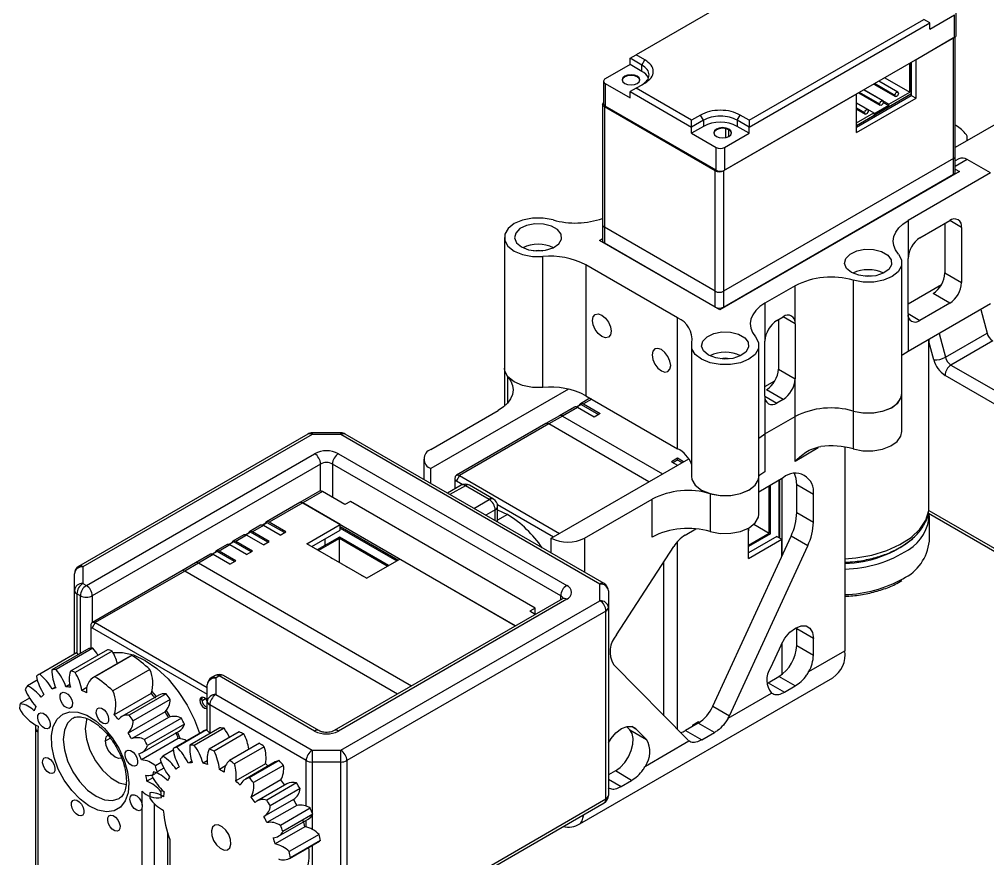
# Model space of a CAD drawing. Header units: millimetres. Extents: x 93 to 933, y 68 to 662.
# Drawn here: x 603.2 to 718.1, y 508.3 to 607.8 of the extents above; entities that cross this region are included whole.
import ezdxf

# ---------------------------------------------------------------- set-up
doc = ezdxf.new("R2010")
doc.units = ezdxf.units.MM

msp = doc.modelspace()

# ---------------------------------------------------------------- linework, layer by layer
at = {"color": 7, "linetype": 'Continuous', "lineweight": 25}
for p, q in [((697.088, 615.591), (676.369, 603.631)), ((689.804, 595.875), (710.523, 607.835)), ((711.23, 607.427), (710.523, 607.835)), ((711.23, 606.692), (714.164, 608.386)), ((714.164, 605.692), (714.164, 608.386)), ((714.369, 605.977), (714.369, 608.672)), ((689.804, 595.058), (711.23, 607.427)), ((711.23, 606.692), (711.23, 607.427)), ((714.164, 605.692), (686.87, 589.935)), ((714.051, 605.626), (709.594, 603.053)), ((714.051, 591.337), (714.051, 605.626)), ((714.256, 591.623), (714.256, 605.757)), ((675.662, 603.223), (676.369, 603.631)), ((677.077, 602.406), (675.662, 603.223)), ((675.662, 602.488), (675.662, 603.223)), ((677.43, 603.018), (676.369, 603.631)), ((675.662, 602.488), (672.728, 600.794)), ((677.077, 601.671), (675.662, 602.488)), ((677.077, 602.406), (677.43, 603.018)), ((677.077, 601.671), (677.077, 602.406)), ((708.844, 599.2), (708.844, 602.62)), ((708.986, 602.702), (708.986, 598.955)), ((709.021, 602.722), (709.021, 598.812)), ((709.594, 598.481), (709.594, 603.053)), ((676.519, 601.095), (676.519, 601.014)), ((705.882, 600.91), (708.844, 599.2)), ((672.523, 600.508), (672.523, 597.813)), ((672.728, 600.222), (672.728, 597.528)), ((672.728, 600.222), (675.662, 598.528)), ((676.369, 599.671), (677.43, 600.284)), ((704.584, 600.161), (707.146, 598.683)), ((707.446, 599.203), (705.184, 600.508)), ((676.369, 599.671), (675.662, 599.263)), ((675.662, 599.263), (682.946, 595.058)), ((675.662, 598.528), (675.662, 599.263)), ((682.946, 595.875), (676.369, 599.671)), ((702.523, 598.971), (686.757, 589.87)), ((702.523, 594.399), (702.523, 598.971)), ((708.986, 598.955), (702.523, 595.224)), ((702.523, 595.061), (709.021, 598.812)), ((702.788, 599.124), (705.351, 597.646)), ((705.651, 598.166), (703.388, 599.471)), ((703.412, 599.485), (706.375, 597.774)), ((706.375, 597.774), (708.844, 599.2)), ((709.021, 598.812), (709.594, 598.481)), ((672.41, 597.748), (672.41, 583.459)), ((685.767, 589.87), (672.615, 597.462)), ((672.615, 597.462), (672.615, 583.173)), ((685.88, 589.935), (672.728, 597.528)), ((702.523, 594.399), (709.594, 598.481)), ((702.523, 597.945), (704.596, 596.748)), ((703.855, 597.128), (702.523, 597.897)), ((706.375, 597.611), (704.596, 596.584)), ((705.711, 597.994), (706.375, 597.611)), ((706.375, 597.611), (706.375, 597.774)), ((684.006, 596.487), (682.946, 595.875)), ((684.36, 595.875), (684.006, 596.487)), ((688.39, 595.875), (688.744, 596.487)), ((689.804, 595.875), (688.744, 596.487)), ((702.523, 597.204), (703.555, 596.609)), ((702.523, 595.551), (704.596, 596.748)), ((704.708, 596.322), (704.567, 596.404)), ((704.596, 596.584), (704.596, 596.748)), ((720.877, 596.441), (714.256, 592.619)), ((682.946, 595.058), (682.946, 595.875)), ((684.36, 595.875), (682.946, 595.058)), ((684.36, 595.14), (682.946, 594.324)), ((684.36, 595.875), (684.36, 595.14)), ((688.39, 595.875), (688.39, 595.14)), ((689.804, 595.058), (688.39, 595.875)), ((689.804, 594.324), (688.39, 595.14)), ((689.804, 595.875), (689.804, 595.058)), ((714.326, 595.242), (714.256, 595.283)), ((682.946, 594.324), (682.946, 595.058)), ((682.946, 594.324), (685.88, 592.63)), ((686.87, 592.63), (689.804, 594.324)), ((686.979, 594.883), (686.979, 593.814)), ((687.392, 594.818), (687.392, 594.736)), ((687.399, 593.964), (687.399, 594.733)), ((689.804, 594.324), (689.804, 595.058)), ((685.88, 589.935), (685.88, 592.63)), ((686.87, 592.63), (686.87, 589.935)), ((714.051, 591.337), (686.757, 575.58)), ((714.051, 589.459), (714.051, 591.337)), ((714.256, 589.745), (714.256, 591.623)), ((714.676, 591.31), (714.256, 591.068)), ((718.432, 589.62), (715.675, 591.211)), ((685.767, 575.58), (685.767, 589.87)), ((714.755, 589.783), (686.329, 573.374)), ((686.757, 589.87), (686.757, 575.58)), ((686.757, 573.702), (714.051, 589.459)), ((718.432, 589.62), (708.641, 583.968)), ((714.256, 590.071), (714.755, 589.783)), ((714.256, 589.496), (714.256, 589.745)), ((708.641, 583.968), (708.641, 579.477)), ((710.056, 581.927), (713.591, 583.968)), ((713.025, 583.641), (713.025, 577.762)), ((672.41, 583.459), (672.41, 581.581)), ((685.767, 575.58), (672.615, 583.173)), ((672.615, 583.173), (672.615, 581.295)), ((715.005, 583.151), (715.005, 576.619)), ((660.748, 581.978), (660.748, 566.464)), ((672.046, 581.619), (672.41, 581.83)), ((686.329, 573.374), (672.046, 581.619)), ((672.41, 581.581), (672.41, 581.409)), ((685.767, 573.702), (672.615, 581.295)), ((665.314, 564.178), (665.314, 579.693)), ((708.641, 572.945), (708.641, 579.477)), ((681.295, 572.427), (670.405, 578.713)), ((670.405, 578.713), (670.405, 563.199)), ((707.922, 563.444), (707.922, 578.958)), ((702.147, 576.888), (702.147, 561.374)), ((713.025, 577.762), (715.005, 576.619)), ((695.243, 576.233), (691.671, 574.171)), ((695.243, 571.742), (695.243, 576.233)), ((708.641, 574.088), (712.621, 576.385)), ((708.641, 574.088), (712.621, 576.385)), ((685.767, 573.702), (685.767, 575.58)), ((686.757, 575.58), (686.757, 573.702)), ((713.591, 574.169), (711.611, 575.312)), ((691.671, 574.171), (691.671, 569.68)), ((718.432, 574.106), (708.641, 568.454)), ((713.591, 574.169), (710.056, 572.128)), ((717.274, 573.438), (718.027, 570.614)), ((681.295, 556.912), (681.295, 572.427)), ((693.085, 572.13), (693.829, 572.559)), ((693.263, 572.232), (693.263, 566.353)), ((708.641, 572.945), (708.641, 568.454)), ((695.243, 571.742), (695.243, 565.21)), ((711.124, 569.634), (711.124, 569.887)), ((713.077, 567.757), (718.027, 570.614)), ((682.951, 569.161), (682.951, 553.647)), ((690.951, 553.647), (690.951, 569.161)), ((691.671, 563.148), (691.671, 569.68)), ((711.124, 549.567), (711.124, 569.634)), ((711.706, 567.453), (711.124, 569.634)), ((718.692, 569.693), (713.742, 566.836)), ((660.748, 566.464), (660.748, 561.973)), ((713.742, 566.836), (726.072, 559.718)), ((693.263, 566.353), (695.243, 565.21)), ((725.365, 558.493), (713.035, 565.611)), ((691.671, 564.291), (692.859, 564.976)), ((691.671, 564.291), (692.859, 564.976)), ((695.243, 560.719), (695.243, 565.21)), ((668.354, 563.974), (652.02, 554.545)), ((670.405, 563.199), (681.295, 556.912)), ((691.671, 563.148), (691.671, 558.657)), ((693.829, 562.761), (691.849, 563.904)), ((707.922, 558.953), (707.922, 563.444)), ((669.065, 561.845), (667.297, 560.824)), ((669.415, 561.81), (667.647, 560.79)), ((669.825, 562.162), (669.302, 561.861)), ((671.395, 560.667), (669.415, 561.81)), ((670.907, 562.909), (669.772, 562.253)), ((669.875, 562.157), (671.925, 560.974)), ((670.122, 562.219), (672.102, 561.076)), ((693.829, 562.761), (693.085, 562.331)), ((652.02, 556.831), (660.029, 561.454)), ((667.297, 560.824), (665.671, 559.886)), ((667.647, 560.79), (666.021, 559.851)), ((667.647, 560.79), (679.526, 553.932)), ((672.102, 561.076), (671.395, 560.667)), ((691.671, 558.657), (695.243, 560.719)), ((695.243, 555.412), (695.243, 560.719)), ((702.147, 561.374), (702.147, 556.883)), ((665.671, 559.886), (655.064, 553.763)), ((666.021, 559.851), (655.414, 553.728)), ((677.9, 552.993), (666.021, 559.851)), ((637.439, 558.65), (610.235, 542.946)), ((637.939, 558.601), (610.735, 542.897)), ((641.353, 558.784), (637.939, 558.784)), ((641.353, 558.601), (637.939, 558.601)), ((672.092, 540.856), (641.353, 558.601)), ((672.592, 540.905), (641.853, 558.65)), ((691.671, 558.657), (691.671, 554.166)), ((611.15, 540.687), (638.232, 556.321)), ((641.06, 556.321), (668.142, 540.687)), ((701.164, 557.104), (701.164, 532.946)), ((638.939, 555.096), (611.857, 539.462)), ((667.435, 539.462), (640.353, 555.096)), ((651.2, 555.688), (651.2, 553.254)), ((666.304, 546.299), (682.637, 555.728)), ((681.295, 555.769), (680.587, 555.361)), ((680.587, 555.361), (681.294, 554.953)), ((681.295, 555.565), (680.764, 555.259)), ((682.001, 555.361), (681.295, 555.769)), ((681.295, 555.565), (681.295, 555.769)), ((681.825, 555.259), (681.295, 555.565)), ((652.02, 552.781), (652.02, 554.545)), ((654.919, 552.169), (654.919, 553.034)), ((655.414, 553.728), (655.061, 553.116)), ((655.061, 553.116), (655.838, 552.667)), ((655.414, 553.728), (667.294, 546.87)), ((690.951, 549.156), (690.951, 553.647)), ((693.817, 553.474), (690.951, 551.76)), ((693.307, 553.169), (693.307, 546.38)), ((693.449, 546.299), (693.449, 553.254)), ((693.669, 553.386), (693.669, 544.173)), ((697.417, 551.47), (695.437, 552.613)), ((695.437, 549.335), (695.437, 552.613)), ((638.801, 551.865), (636.468, 550.518)), ((639.151, 551.83), (636.818, 550.483)), ((641.838, 550.279), (639.151, 551.83)), ((655.622, 552.574), (654, 551.638)), ((658.95, 550.892), (656.122, 552.524)), ((659.45, 550.941), (656.621, 552.574)), ((685.177, 551.577), (685.177, 547.086)), ((692.183, 546.907), (692.183, 552.497)), ((692.324, 546.825), (692.324, 552.582)), ((697.417, 548.192), (697.417, 551.47)), ((636.468, 550.518), (632.508, 548.232)), ((636.818, 550.483), (632.858, 548.197)), ((636.818, 550.483), (662.086, 535.896)), ((641.274, 547.91), (636.818, 550.483)), ((642.474, 550.646), (641.838, 550.279)), ((664.395, 537.992), (642.474, 550.646)), ((670.264, 546.299), (678.272, 550.922)), ((678.272, 546.431), (678.272, 550.922)), ((659.922, 550.309), (666.586, 546.462)), ((659.95, 548.203), (659.95, 550.075)), ((659.95, 549.68), (661.11, 549.113)), ((695.437, 549.335), (697.417, 548.192)), ((711.061, 549.265), (725.572, 540.888)), ((711.124, 549.567), (725.365, 541.346)), ((632.56, 548.141), (632.038, 547.839)), ((634.661, 546.952), (632.61, 548.136)), ((634.838, 547.054), (632.858, 548.197)), ((711.174, 545.927), (711.174, 548.948)), ((630.58, 546.998), (630.058, 546.696)), ((631.801, 547.823), (630.528, 547.089)), ((632.681, 545.809), (630.63, 546.993)), ((632.151, 547.789), (630.878, 547.054)), ((632.858, 545.911), (630.878, 547.054)), ((634.13, 546.646), (632.151, 547.789)), ((634.13, 546.646), (634.838, 547.054)), ((637.315, 545.624), (641.274, 547.91)), ((637.888, 545.293), (641.274, 547.248)), ((641.274, 547.248), (641.274, 547.91)), ((648.125, 543.701), (641.274, 547.656)), ((641.274, 547.493), (647.984, 543.619)), ((682.204, 546.66), (683.486, 547.4)), ((689.709, 543.886), (689.709, 547.483)), ((689.709, 545.479), (692.183, 546.907)), ((690.368, 547.955), (692.183, 546.907)), ((628.6, 545.855), (628.078, 545.553)), ((629.821, 546.68), (628.548, 545.946)), ((630.701, 544.666), (628.65, 545.85)), ((630.171, 546.646), (628.898, 545.911)), ((630.878, 544.768), (628.898, 545.911)), ((632.151, 545.503), (630.171, 546.646)), ((632.151, 545.503), (632.858, 545.911)), ((641.168, 546.419), (638.553, 544.909)), ((641.168, 546.256), (638.694, 544.828)), ((639.434, 546.185), (639.434, 545.418)), ((647.001, 543.052), (641.168, 546.419)), ((646.859, 542.97), (641.168, 546.256)), ((641.168, 543.399), (641.168, 546.256)), ((666.304, 544.535), (666.304, 546.299)), ((681.295, 523.588), (681.295, 545.898)), ((685.465, 526.364), (694.764, 546.551)), ((692.324, 546.825), (689.709, 545.316)), ((693.095, 546.503), (689.709, 544.548)), ((689.709, 543.886), (693.669, 546.172)), ((693.095, 546.503), (693.669, 546.172)), ((693.669, 544.173), (693.669, 546.172)), ((696.744, 545.408), (694.764, 546.551)), ((626.621, 544.712), (626.098, 544.41)), ((627.841, 545.538), (626.568, 544.803)), ((628.721, 543.523), (626.671, 544.707)), ((628.191, 545.503), (626.918, 544.768)), ((628.898, 543.625), (626.918, 544.768)), ((630.171, 544.36), (628.191, 545.503)), ((630.171, 544.36), (630.878, 544.768)), ((644.386, 541.542), (637.315, 545.624)), ((674.049, 534.844), (680.846, 545.308)), ((687.445, 525.221), (696.744, 545.408)), ((625.861, 544.395), (624.093, 543.374)), ((626.211, 544.36), (624.443, 543.339)), ((628.191, 543.217), (626.211, 544.36)), ((628.191, 543.217), (628.898, 543.625)), ((644.386, 541.542), (648.345, 543.828)), ((662.086, 535.896), (648.345, 543.828)), ((679.668, 525.241), (679.668, 543.495)), ((610.735, 542.897), (610.735, 540.926)), ((622.467, 542.435), (611.86, 536.312)), ((622.817, 542.401), (612.21, 536.277)), ((624.093, 543.374), (622.467, 542.435)), ((624.443, 543.339), (622.817, 542.401)), ((648.085, 527.813), (622.817, 542.401)), ((649.712, 528.752), (624.443, 543.339)), ((609.735, 540.109), (609.735, 542.08)), ((609.735, 532.559), (609.735, 540.109)), ((610.735, 540.926), (611.15, 540.687)), ((672.092, 538.885), (672.092, 540.856)), ((673.092, 540.039), (673.092, 538.068)), ((610.442, 539.462), (610.028, 539.701)), ((667.642, 539.103), (640.56, 523.469)), ((668.142, 539.054), (641.06, 523.42)), ((641.353, 521.139), (672.092, 538.885)), ((664.395, 537.992), (663.758, 537.625)), ((664.395, 537.257), (664.395, 537.992)), ((673.092, 538.068), (673.092, 515.777)), ((672.799, 537.66), (642.06, 519.915)), ((664.42, 537.243), (663.758, 537.625)), ((672.799, 515.368), (672.799, 537.66)), ((611.715, 535.583), (611.715, 535.992)), ((611.715, 533.239), (611.715, 535.583)), ((612.21, 536.277), (611.857, 535.665)), ((611.857, 535.665), (625.501, 527.788)), ((612.21, 536.277), (625.501, 528.605)), ((695.437, 535.557), (695.432, 535.713)), ((697.417, 534.414), (695.437, 535.557)), ((695.437, 533.558), (695.437, 535.557)), ((697.417, 532.415), (697.417, 534.414)), ((611.441, 533.205), (607.057, 530.674)), ((611.933, 533.254), (607.549, 530.723)), ((693.577, 533.635), (692.324, 530.912)), ((693.669, 533.823), (693.669, 530.122)), ((695.437, 533.558), (697.417, 532.415)), ((609.995, 532.709), (605.611, 530.178)), ((613.645, 533.072), (609.261, 530.542)), ((614.199, 532.912), (609.815, 530.381)), ((616.335, 532.304), (611.951, 529.773)), ((616.538, 532.398), (612.154, 529.868)), ((616.538, 532.398), (616.335, 532.304)), ((696.876, 530.47), (701.164, 532.946)), ((682.498, 522.365), (673.69, 531.317)), ((618.685, 530.713), (614.301, 528.183)), ((626.416, 530.002), (626.001, 529.763)), ((626.916, 529.952), (626.501, 529.713)), ((626.501, 529.713), (626.501, 527.742)), ((638.232, 523.42), (626.916, 529.952)), ((638.732, 523.469), (627.415, 530.002)), ((669.684, 512.404), (699.714, 529.741)), ((692.061, 529.16), (693.315, 529.884)), ((695.244, 528.77), (693.315, 529.884)), ((605.33, 529.467), (604.157, 528.79)), ((607.483, 528.632), (607.077, 528.398)), ((609.184, 528.933), (608.727, 528.67)), ((611.213, 528.569), (610.61, 528.221)), ((625.501, 526.926), (625.501, 528.897)), ((691.924, 529.086), (692.061, 529.16)), ((692.061, 529.16), (693.99, 528.046)), ((693.99, 528.046), (695.244, 528.77)), ((618.84, 527.894), (614.455, 525.363)), ((619.741, 527.664), (615.357, 525.133)), ((620.615, 527.831), (616.231, 525.3)), ((619.471, 527.508), (618.932, 528.138)), ((626.501, 527.742), (637.939, 521.139)), ((687.309, 524.947), (692.46, 527.921)), ((604.42, 527.315), (603.306, 526.671)), ((621.083, 527.182), (616.699, 524.651)), ((624.832, 527.195), (624.62, 527.072)), ((625.501, 523.465), (625.501, 526.926)), ((637.232, 519.915), (625.794, 526.517)), ((685.465, 526.364), (687.445, 525.221)), ((620.49, 525.716), (616.106, 523.185)), ((605.128, 524.145), (605.111, 523.754)), ((620.902, 525.031), (616.518, 522.5)), ((622.429, 524.942), (618.045, 522.411)), ((622.785, 524.221), (618.401, 521.69)), ((675.248, 523.965), (675.64, 523.567)), ((683.748, 524.361), (682.236, 523.488)), ((683.062, 524.128), (683.769, 524.536)), ((683.062, 524.128), (683.062, 523.965)), ((683.593, 524.434), (683.593, 524.271)), ((685.677, 523.247), (683.748, 524.361)), ((683.769, 524.536), (683.769, 524.373)), ((605.111, 523.754), (605.111, 489.278)), ((605.404, 523.346), (605.404, 488.431)), ((617.762, 520.873), (622.146, 523.404)), ((624.972, 523.379), (621.437, 521.338)), ((625.407, 523.555), (621.871, 521.514)), ((622.268, 522.519), (621.969, 523.301)), ((626.971, 523.789), (623.436, 521.748)), ((627.493, 523.756), (623.957, 521.715)), ((629.271, 523.312), (625.736, 521.271)), ((629.837, 523.073), (626.302, 521.032)), ((675.64, 523.567), (677.619, 522.424)), ((676.365, 523.698), (677.619, 522.424)), ((682.236, 523.488), (684.165, 522.374)), ((684.165, 522.374), (685.677, 523.247)), ((622.061, 522.533), (617.677, 520.002)), ((631.686, 521.986), (628.15, 519.945)), ((677.483, 519.275), (682.634, 522.249)), ((621.459, 521.163), (620.213, 520.444)), ((632.25, 521.561), (628.715, 519.52)), ((637.939, 521.139), (637.939, 519.746)), ((637.939, 521.139), (641.353, 521.139)), ((641.353, 519.746), (641.353, 521.139)), ((620.029, 519.708), (619.336, 519.309)), ((623.658, 519.85), (623.238, 519.608)), ((625.493, 519.886), (624.997, 519.6)), ((627.664, 519.302), (626.929, 518.878)), ((632.415, 519.542), (628.879, 517.501)), ((633.557, 519.759), (630.021, 517.718)), ((634.019, 519.919), (630.484, 517.878)), ((634.536, 519.341), (631.001, 517.3)), ((641.353, 519.746), (637.939, 519.746)), ((641.353, 497.454), (641.353, 519.746)), ((642.06, 519.915), (642.06, 497.623)), ((620.341, 519.03), (619.551, 518.574)), ((673.922, 518.688), (673.092, 518.209)), ((675.851, 517.575), (673.922, 518.688)), ((619.04, 517.889), (618.343, 517.486)), ((634.225, 517.621), (630.689, 515.58)), ((634.928, 517.161), (631.393, 515.12)), ((636.082, 517.278), (632.547, 515.237)), ((674.597, 516.851), (675.851, 517.575)), ((617.779, 514.699), (617.779, 516.286)), ((620.219, 516.371), (619.999, 516.244)), ((636.51, 516.595), (632.974, 514.553)), ((635.748, 515.313), (632.212, 513.272)), ((641.853, 497.165), (672.592, 514.911)), ((642.06, 497.623), (672.799, 515.368)), ((617.779, 460.481), (617.779, 514.318)), ((636.114, 514.605), (632.578, 512.564)), ((637.708, 514.277), (634.172, 512.236)), ((633.948, 510.938), (637.484, 512.979)), ((638.012, 513.543), (634.476, 511.502)), ((620.772, 511.444), (620.772, 459.016)), ((637.091, 512.075), (633.555, 510.034)), ((621.065, 510.557), (621.065, 458.608)), ((638.764, 511.159), (635.229, 509.118)), ((635.272, 508.321), (638.807, 510.362)), ((638.92, 510.435), (635.384, 508.394)), ((638.92, 510.435), (638.807, 510.362))]:
    msp.add_line(p, q, dxfattribs=at)
at = {"color": 8, "linetype": 'Continuous', "lineweight": 25}
for p, q in [((707.084, 598.82), (704.672, 600.212)), ((705.289, 597.783), (702.876, 599.175)), ((703.493, 596.746), (702.523, 597.306)), ((715.675, 591.211), (714.256, 590.392)), ((714.051, 589.377), (714.051, 589.459)), ((715.005, 583.151), (713.591, 583.968)), ((672.615, 581.295), (672.615, 581.291)), ((685.767, 573.698), (685.767, 573.702)), ((686.757, 573.702), (686.757, 573.621)), ((695.243, 571.742), (693.828, 572.559)), ((708.641, 572.945), (710.056, 572.128)), ((712.324, 570.58), (713.077, 567.757)), ((661.163, 562.366), (661.163, 565.44)), ((691.671, 563.148), (693.085, 562.331)), ((669.875, 562.157), (669.338, 561.848)), ((671.112, 562.79), (670.122, 562.219)), ((637.939, 558.784), (637.939, 558.601)), ((641.353, 558.601), (641.353, 558.784)), ((697.997, 557.001), (695.243, 555.412)), ((638.939, 551.897), (638.939, 555.096)), ((640.353, 555.096), (640.353, 551.136)), ((656.122, 552.524), (654.293, 551.469)), ((657.122, 549.836), (658.95, 550.892)), ((659.657, 549.667), (658.536, 549.02)), ((659.657, 548.372), (659.657, 549.667)), ((632.61, 548.136), (632.074, 547.826)), ((661.11, 549.113), (659.95, 548.444)), ((630.63, 546.993), (630.094, 546.683)), ((628.65, 545.85), (628.114, 545.54)), ((670.264, 546.299), (670.264, 542.249)), ((626.671, 544.707), (626.134, 544.397)), ((610.028, 539.701), (610.028, 532.682)), ((610.442, 532.629), (610.442, 539.462)), ((611.857, 539.462), (611.857, 536.308)), ((667.435, 538.984), (667.435, 539.462)), ((624.852, 527.018), (625.294, 527.273)), ((625.794, 526.517), (625.794, 523.156)), ((676.365, 523.698), (675.892, 523.972)), ((613.43, 522.272), (613.982, 522.59)), ((637.232, 514.507), (637.232, 519.915)), ((637.939, 519.746), (637.939, 513.727)), ((673.092, 517.719), (674.597, 516.851)), ((619.193, 514.839), (619.193, 460.481)), ((637.232, 512.047), (637.232, 512.834)), ((637.939, 513.419), (637.939, 511.767)), ((637.939, 509.86), (637.939, 497.454))]:
    msp.add_line(p, q, dxfattribs=at)
at = {"color": 7, "linetype": 'Continuous', "lineweight": 25, "flags": 128}
for points in [[(676.519, 601.095), (676.178, 601.227), (675.776, 601.273), (675.374, 601.227), (675.034, 601.095), (674.806, 600.899), (674.726, 600.667), (674.806, 600.435), (675.034, 600.238)], [(676.519, 601.014), (676.178, 601.145), (675.776, 601.191), (675.374, 601.145), (675.034, 601.014), (674.806, 600.817), (674.729, 600.626)], [(675.034, 600.238), (675.374, 600.107), (675.776, 600.06), (676.178, 600.107), (676.519, 600.238), (676.746, 600.435), (676.826, 600.667), (676.746, 600.899), (676.519, 601.095)], [(676.824, 600.626), (676.746, 600.817), (676.519, 601.014)], [(707.084, 598.82), (707.1, 598.923), (707.146, 599.029), (707.215, 599.122), (707.296, 599.188), (707.377, 599.216), (707.446, 599.203), (707.492, 599.15), (707.508, 599.065)], [(707.508, 599.065), (707.492, 598.962), (707.446, 598.856), (707.377, 598.763), (707.296, 598.698), (707.215, 598.67), (707.146, 598.683), (707.1, 598.736), (707.084, 598.82)], [(672.615, 597.462), (672.528, 597.524), (672.463, 597.593), (672.423, 597.669), (672.41, 597.748), (672.423, 597.827), (672.463, 597.903), (672.523, 597.968)], [(705.289, 597.783), (705.305, 597.886), (705.351, 597.992), (705.419, 598.085), (705.501, 598.151), (705.582, 598.179), (705.651, 598.166), (705.697, 598.113), (705.713, 598.028)], [(705.713, 598.028), (705.697, 597.925), (705.651, 597.819), (705.582, 597.726), (705.501, 597.661), (705.419, 597.633), (705.351, 597.646), (705.305, 597.699), (705.289, 597.783)], [(703.493, 596.746), (703.509, 596.849), (703.555, 596.955), (703.624, 597.048), (703.705, 597.114), (703.786, 597.142), (703.855, 597.128), (703.901, 597.076), (703.917, 596.991)], [(703.917, 596.991), (703.901, 596.888), (703.855, 596.782), (703.786, 596.689), (703.705, 596.624), (703.624, 596.595), (703.555, 596.609), (703.509, 596.662), (703.493, 596.746)], [(687.392, 594.818), (687.052, 594.949), (686.65, 594.995), (686.248, 594.949), (685.908, 594.818), (685.68, 594.621), (685.6, 594.389), (685.68, 594.157), (685.908, 593.961)], [(687.392, 594.736), (687.052, 594.868), (686.65, 594.914), (686.248, 594.868), (685.908, 594.736), (685.68, 594.54), (685.602, 594.349)], [(685.908, 593.961), (686.248, 593.829), (686.65, 593.783), (687.052, 593.829), (687.392, 593.961), (687.62, 594.157), (687.7, 594.389), (687.62, 594.621), (687.392, 594.818)], [(687.698, 594.349), (687.62, 594.54), (687.392, 594.736)], [(666.523, 584.048), (665.337, 584.262), (664.094, 584.257), (662.915, 584.031), (661.912, 583.607), (661.183, 583.026), (660.799, 582.344), (660.795, 581.626), (661.173, 580.943), (661.896, 580.36), (662.894, 579.932), (664.071, 579.703), (665.314, 579.693)], [(707.507, 579.982), (707.159, 580.482), (706.95, 581.007), (706.884, 581.544), (706.963, 582.081), (707.186, 582.604), (707.546, 583.1), (708.035, 583.559), (708.641, 583.968)], [(662.768, 580.836), (663.617, 580.5), (664.619, 580.364), (665.638, 580.446), (666.537, 580.735), (667.194, 581.192), (667.521, 581.755), (667.474, 582.349), (667.058, 582.892), (666.331, 583.312), (665.389, 583.552), (664.361, 583.579), (663.386, 583.391), (662.594, 583.011), (662.093, 582.492), (661.951, 581.904), (662.187, 581.326), (662.768, 580.836)], [(664.19, 580.395), (664.748, 580.453), (665.306, 580.395)], [(701.942, 577.815), (701.361, 578.305), (701.125, 578.883), (701.267, 579.471), (701.768, 579.99), (702.559, 580.37), (703.535, 580.559), (704.563, 580.531), (705.504, 580.291), (706.232, 579.871), (706.648, 579.328), (706.695, 578.734), (706.368, 578.171), (705.711, 577.714), (704.812, 577.425), (703.793, 577.343), (702.791, 577.479), (701.942, 577.815)], [(707.507, 579.982), (707.878, 579.299), (707.869, 578.583), (707.481, 577.904), (706.75, 577.325), (705.748, 576.903), (704.571, 576.679), (703.331, 576.674), (702.147, 576.888)], [(704.48, 577.374), (703.922, 577.432), (703.364, 577.374)], [(691.671, 574.171), (691.064, 573.762), (690.575, 573.303), (690.215, 572.807), (689.993, 572.284), (689.914, 571.747), (689.979, 571.21), (690.189, 570.685), (690.536, 570.185)], [(672.314, 572.752), (672.734, 572.414), (673.089, 571.934), (673.327, 571.386), (673.41, 570.854), (673.327, 570.418), (673.089, 570.144), (672.734, 570.075), (672.314, 570.221), (671.895, 570.559), (671.539, 571.039), (671.302, 571.587), (671.218, 572.119), (671.302, 572.556), (671.539, 572.829), (671.895, 572.898), (672.314, 572.752)], [(690.536, 570.185), (690.908, 569.501), (690.898, 568.783), (690.506, 568.103), (689.772, 567.524), (688.766, 567.103), (687.584, 566.881), (686.342, 566.879), (685.158, 567.097), (684.147, 567.514), (683.407, 568.091), (683.009, 568.77), (682.992, 569.487)], [(684.971, 568.018), (684.39, 568.508), (684.154, 569.086), (684.297, 569.675), (684.797, 570.194), (685.589, 570.573), (686.565, 570.762), (687.592, 570.734), (688.534, 570.494), (689.261, 570.074), (689.677, 569.531), (689.725, 568.938), (689.398, 568.374), (688.74, 567.917), (687.841, 567.628), (686.822, 567.546), (685.82, 567.682), (684.971, 568.018)], [(679.385, 568.67), (678.966, 568.816), (678.61, 568.747), (678.373, 568.474), (678.289, 568.037), (678.373, 567.505), (678.61, 566.957), (678.966, 566.477), (679.385, 566.139), (679.805, 565.993), (680.16, 566.062), (680.398, 566.336), (680.481, 566.772), (680.398, 567.304), (680.16, 567.852), (679.805, 568.332), (679.385, 568.67)], [(687.509, 567.577), (686.951, 567.635), (686.393, 567.577)], [(708.641, 568.454), (708.035, 568.045), (707.922, 567.952)], [(661.163, 565.44), (660.792, 566.123), (660.748, 566.464)], [(665.314, 564.178), (664.071, 564.188), (662.894, 564.418), (661.896, 564.845), (661.173, 565.429), (660.795, 566.112), (660.748, 566.464)], [(661.163, 565.44), (661.511, 564.94), (661.72, 564.415), (661.786, 563.878), (661.707, 563.341), (661.484, 562.818), (661.124, 562.322), (660.635, 561.863), (660.029, 561.454)], [(702.147, 561.374), (703.278, 561.164), (704.466, 561.156), (705.606, 561.349), (706.597, 561.727), (707.352, 562.256), (707.805, 562.89), (707.922, 563.444)], [(702.147, 561.374), (703.331, 561.16), (704.571, 561.165), (705.748, 561.389), (706.75, 561.811), (707.481, 562.389), (707.869, 563.069), (707.922, 563.444)], [(669.64, 562.056), (669.665, 562.13), (669.711, 562.202), (669.772, 562.253), (669.847, 562.281), (669.933, 562.284), (670.026, 562.263), (670.122, 562.219)], [(690.951, 558.155), (691.064, 558.248), (691.671, 558.657)], [(690.951, 558.155), (691.064, 558.248), (691.671, 558.657)], [(702.147, 556.883), (703.278, 556.673), (704.466, 556.665), (705.606, 556.858), (706.597, 557.236), (707.352, 557.765), (707.805, 558.399), (707.922, 558.953)], [(691.671, 554.166), (691.064, 553.757), (690.951, 553.664)], [(695.437, 552.613), (695.367, 553.379), (695.187, 553.977)], [(654.919, 553.034), (654.919, 553.262), (654.919, 553.442)], [(682.951, 553.647), (683.009, 553.256), (683.407, 552.576), (684.147, 552), (685.158, 551.583), (686.342, 551.364), (687.584, 551.367), (688.766, 551.589), (689.772, 552.009), (690.506, 552.588), (690.898, 553.269), (690.951, 553.647)], [(685.177, 551.577), (686.36, 551.363), (687.6, 551.368), (688.778, 551.592), (689.78, 552.014), (690.51, 552.592), (690.898, 553.272), (690.951, 553.647)], [(632.858, 548.197), (632.761, 548.242), (632.668, 548.263), (632.583, 548.259), (632.508, 548.232), (632.446, 548.181), (632.4, 548.108), (632.376, 548.034)], [(685.177, 547.086), (686.36, 546.872), (687.6, 546.877), (688.778, 547.101), (689.78, 547.523), (690.51, 548.101), (690.898, 548.781), (690.951, 549.156)], [(630.878, 547.054), (630.781, 547.099), (630.688, 547.12), (630.603, 547.116), (630.528, 547.089), (630.466, 547.038), (630.421, 546.965), (630.396, 546.891)], [(689.709, 547.352), (689.722, 547.274), (689.709, 547.181)], [(628.898, 545.911), (628.801, 545.956), (628.708, 545.977), (628.623, 545.973), (628.548, 545.946), (628.486, 545.895), (628.441, 545.822), (628.416, 545.748)], [(626.918, 544.768), (626.821, 544.813), (626.729, 544.834), (626.643, 544.831), (626.568, 544.803), (626.506, 544.752), (626.461, 544.679), (626.436, 544.605)], [(640.165, 543.978), (640.256, 543.942), (640.318, 543.89)], [(641.964, 542.94), (642.052, 542.905), (642.114, 542.854)], [(643.762, 541.902), (643.848, 541.867), (643.909, 541.817)], [(693.577, 533.635), (694.046, 534.448), (694.638, 535.138), (695.294, 535.638), (695.949, 535.897), (696.541, 535.891), (697.011, 535.62), (697.313, 535.111), (697.417, 534.414)], [(609.995, 532.709), (610.203, 532.534), (610.232, 532.508)], [(614.303, 532.733), (615.426, 532.755), (616.755, 532.444), (618.135, 531.796), (619.514, 530.834), (620.838, 529.597), (622.057, 528.131), (623.124, 526.493), (623.997, 524.746), (624.585, 523.155)], [(608.573, 526.348), (608.313, 526.646), (608.123, 527.008), (608.03, 527.378), (608.049, 527.701), (608.177, 527.927), (608.395, 528.022), (608.669, 527.971), (608.958, 527.782), (609.218, 527.483), (609.409, 527.122), (609.502, 526.751), (609.483, 526.428), (609.354, 526.202), (609.137, 526.108), (608.862, 526.159), (608.573, 526.348)], [(625.501, 527.022), (625.353, 527.215), (625.15, 527.378), (624.947, 527.449), (624.775, 527.416), (624.66, 527.283), (624.62, 527.072)], [(612.866, 524.52), (612.606, 524.818), (612.415, 525.179), (612.322, 525.55), (612.341, 525.873), (612.47, 526.099), (612.688, 526.193), (612.962, 526.142), (613.251, 525.953), (613.511, 525.655), (613.702, 525.293), (613.795, 524.923), (613.776, 524.6), (613.647, 524.374), (613.429, 524.28), (613.155, 524.331), (612.866, 524.52)], [(624.62, 527.072), (624.66, 526.815), (624.775, 526.549), (624.947, 526.317), (625.15, 526.154), (625.353, 526.083), (625.501, 526.104)], [(605.936, 523.906), (605.676, 524.204), (605.485, 524.566), (605.392, 524.936), (605.411, 525.259), (605.539, 525.485), (605.757, 525.579), (606.032, 525.528), (606.321, 525.339), (606.58, 525.041), (606.771, 524.679), (606.864, 524.309), (606.845, 523.986), (606.717, 523.76), (606.499, 523.666), (606.225, 523.717), (605.936, 523.906)], [(610.399, 515.337), (609.408, 516.365), (608.534, 517.577), (607.825, 518.907), (607.319, 520.284), (607.043, 521.634), (607.013, 522.883), (607.229, 523.965), (607.681, 524.821), (608.343, 525.405), (609.181, 525.685), (610.148, 525.647), (611.193, 525.292), (612.26, 524.64), (613.291, 523.725), (614.23, 522.597), (615.027, 521.318), (615.638, 519.955), (616.032, 518.582), (616.186, 517.274), (616.092, 516.1), (615.756, 515.125), (615.195, 514.4), (614.44, 513.965), (613.532, 513.843), (612.518, 514.041), (611.455, 514.548), (610.399, 515.337)], [(621.095, 525.105), (621.003, 525.268), (620.643, 525.868)], [(611.222, 524.88), (611.174, 524.738), (611.026, 523.675)], [(673.092, 522.037), (673.402, 522.532), (673.993, 523.222), (674.649, 523.72), (675.305, 523.978), (675.896, 523.97), (676.365, 523.698)], [(611.026, 523.675), (611.164, 522.444), (611.577, 521.146), (612.232, 519.885), (613.075, 518.765), (614.039, 517.875), (615.045, 517.288), (615.864, 517.064)], [(613.43, 522.272), (613.518, 522.72), (613.761, 522.997)], [(625.407, 523.555), (625.608, 523.358), (625.794, 523.156)], [(673.922, 518.688), (674.497, 519.112), (675.03, 519.688), (675.479, 520.373), (675.811, 521.115), (676.002, 521.859), (676.037, 522.549), (675.913, 523.133), (675.64, 523.567)], [(615.361, 520.226), (615.357, 520.223), (614.989, 520.155), (614.555, 520.308), (614.123, 520.66), (613.757, 521.157), (613.514, 521.723), (613.43, 522.272)], [(616.299, 519.492), (616.04, 519.79), (615.849, 520.152), (615.756, 520.522), (615.775, 520.845), (615.903, 521.071), (616.121, 521.165), (616.395, 521.114), (616.685, 520.925), (616.944, 520.627), (617.135, 520.266), (617.228, 519.895), (617.209, 519.572), (617.081, 519.346), (616.863, 519.252), (616.588, 519.303), (616.299, 519.492)], [(606.498, 518.624), (606.239, 518.922), (606.048, 519.283), (605.955, 519.654), (605.974, 519.977), (606.102, 520.203), (606.32, 520.297), (606.594, 520.246), (606.884, 520.057), (607.143, 519.759), (607.334, 519.397), (607.427, 519.027), (607.408, 518.704), (607.28, 518.478), (607.062, 518.384), (606.787, 518.435), (606.498, 518.624)], [(617.779, 514.318), (617.65, 514.07), (617.419, 513.969), (617.126, 514.032), (616.821, 514.248), (616.556, 514.58), (616.376, 514.971), (616.312, 515.355), (616.376, 515.665), (616.556, 515.849), (616.821, 515.875), (617.126, 515.739), (617.419, 515.463), (617.65, 515.096), (617.779, 514.699)], [(609.932, 513.596), (609.672, 513.894), (609.481, 514.256), (609.388, 514.626), (609.407, 514.949), (609.536, 515.175), (609.754, 515.269), (610.028, 515.218), (610.317, 515.029), (610.577, 514.731), (610.768, 514.37), (610.861, 513.999), (610.841, 513.676), (610.713, 513.45), (610.495, 513.356), (610.221, 513.407), (609.932, 513.596)], [(614.225, 511.767), (613.965, 512.065), (613.774, 512.427), (613.681, 512.798), (613.7, 513.121), (613.828, 513.346), (614.046, 513.441), (614.321, 513.39), (614.61, 513.201), (614.87, 512.903), (615.06, 512.541), (615.153, 512.171), (615.134, 511.848), (615.006, 511.622), (614.788, 511.527), (614.514, 511.578), (614.225, 511.767)], [(627.25, 512.077), (626.798, 512.281), (626.398, 512.259), (626.113, 512.014), (625.986, 511.583), (626.035, 511.032), (626.254, 510.445), (626.609, 509.911), (627.046, 509.511), (627.498, 509.307), (627.897, 509.329), (628.182, 509.574), (628.31, 510.005), (628.261, 510.556), (628.042, 511.143), (627.687, 511.677), (627.25, 512.077)]]:
    msp.add_lwpolyline(points, dxfattribs=at)
at = {"color": 8, "linetype": 'Continuous', "lineweight": 25, "flags": 128}
for points in [[(701.164, 543.849), (702.459, 543.961), (704.357, 544.3), (706.119, 544.83), (707.687, 545.534), (709.009, 546.39), (710.044, 547.369), (710.757, 548.44), (711.124, 549.567)], [(609.523, 524.931), (608.932, 524.374), (608.543, 523.516), (608.409, 522.43), (608.541, 521.192), (608.929, 519.884), (609.547, 518.597), (610.352, 517.418), (611.29, 516.428)], [(611.29, 516.428), (612.296, 515.693), (613.303, 515.264), (614.241, 515.171), (615.047, 515.419), (615.097, 515.449)]]:
    msp.add_lwpolyline(points, dxfattribs=at)
at = {"color": 7, "linetype": 'Continuous', "lineweight": 25}
for centre, radius, start, end in [((714.019, 606.012), 0.352, 294.37466, 354.3052), ((676.309, 600.172), 1.684, 24.76017, 62.89219), ((672.836, 600.508), 0.306, 110.78342, 249.21658), ((672.873, 597.848), 0.352, 185.6948, 245.62534), ((686.375, 591.251), 4.381, 62.60967, 117.39033), ((712.151, 591.497), 4.331, 37.87797, 59.85268), ((714.827, 593.737), 0.853, 336.73488, 29.454), ((686.375, 593.585), 1.076, 242.60967, 297.39033), ((713.906, 591.658), 0.352, 294.37466, 354.3052), ((715.088, 590.38), 1.017, 54.75235, 113.93719), ((686.262, 590.825), 1.076, 242.60967, 297.39033), ((686.375, 590.89), 1.076, 242.60967, 297.39033), ((713.906, 589.78), 0.352, 294.37466, 354.3052), ((669.177, 593.436), 9.756, 254.21536, 289.35275), ((714.143, 583.291), 0.873, 350.78596, 129.20329), ((672.76, 583.493), 0.352, 185.6948, 245.62534), ((672.76, 581.615), 0.352, 185.6948, 245.62534), ((711.712, 579.337), 3.074, 122.60548, 177.39452), ((664.748, 576.854), 4.306, 64.89302, 115.10698), ((666.231, 570.741), 8.999, 62.36483, 95.85069), ((703.922, 573.843), 4.298, 64.84128, 115.15872), ((699.519, 567.871), 9.392, 73.75191, 117.08582), ((709.955, 577.901), 3.074, 302.60548, 357.39452), ((711.935, 576.758), 3.074, 302.60548, 357.39452), ((686.262, 576.536), 1.076, 242.60967, 297.39033), ((686.262, 574.657), 1.076, 242.60967, 297.39033), ((680.24, 569.858), 2.776, 352.32584, 67.67954), ((694.381, 571.882), 0.873, 350.78596, 129.20329), ((709.503, 572.805), 0.873, 170.78596, 309.20329), ((694.741, 569.541), 3.074, 122.60548, 177.39452), ((719.541, 571.006), 1.563, 194.51854, 237.10784), ((686.951, 564.046), 4.298, 64.84128, 115.15872), ((711.892, 569.857), 2.412, 265.55877, 299.42701), ((714.591, 568.149), 1.563, 194.51854, 237.10784), ((714.733, 568.237), 3.127, 194.51854, 237.10784), ((714.57, 565.541), 1.537, 122.60548, 177.39452), ((690.192, 566.493), 3.074, 302.60548, 357.39452), ((666.231, 555.227), 8.999, 62.36483, 95.85069), ((692.172, 565.35), 3.074, 302.60548, 357.39452), ((692.533, 563.008), 0.873, 170.78596, 309.20329), ((669.21, 561.524), 0.352, 54.38242, 114.30712), ((669.845, 562.116), 0.0503, 54.38183, 114.31395), ((667.442, 560.504), 0.352, 54.38242, 114.30712), ((699.519, 552.357), 9.392, 73.75191, 117.08582), ((665.816, 559.565), 0.352, 54.38242, 114.30712), ((637.939, 557.784), 1, 90, 119.99731), ((641.353, 557.784), 1, 60.00269, 90), ((699.482, 547.238), 10.006, 74.55458, 96.81468), ((639.646, 553.591), 3.074, 62.60967, 117.39033), ((637.404, 555.026), 1.537, 2.60548, 57.39452), ((641.888, 555.026), 1.537, 122.60548, 177.39452), ((652.454, 555.688), 1.223, 110.78342, 249.21658), ((679.793, 553.88), 3.384, 21.03551, 63.65718), ((639.646, 553.731), 1.537, 62.60967, 117.39033), ((695.249, 551.812), 2.194, 351.04276, 130.73555), ((655.006, 553.048), 0.0873, 50.79482, 189.21389), ((656.122, 551.708), 1, 60.00269, 119.99731), ((638.946, 551.544), 0.352, 54.38242, 114.30712), ((682.549, 542.56), 9.392, 73.75191, 117.08582), ((636.612, 550.197), 0.352, 54.38242, 114.30712), ((658.122, 549.597), 1.537, 2.60548, 57.39452), ((658.95, 550.075), 1, 0, 60.00269), ((688.627, 549.507), 6.812, 334.28214, 358.55164), ((706.121, 549.271), 5.045, 300.69648, 359.24455), ((632.581, 548.096), 0.0493, 53.72401, 114.96553), ((653.7, 537.239), 13.996, 34.38276, 58.03727), ((690.606, 548.364), 6.812, 334.28214, 358.55164), ((630.601, 546.953), 0.0493, 53.72401, 114.96553), ((631.946, 547.503), 0.352, 54.38242, 114.30712), ((682.549, 538.069), 9.392, 73.75191, 117.08582), ((628.621, 545.81), 0.0493, 53.72401, 114.96553), ((629.966, 546.36), 0.352, 54.38242, 114.30712), ((668.284, 550.12), 4.304, 242.60967, 297.39033), ((684.407, 543.089), 4.196, 121.66778, 148.0663), ((705.637, 546.511), 5.568, 295.60494, 353.97753), ((626.641, 544.667), 0.0493, 53.72401, 114.96553), ((627.986, 545.217), 0.352, 54.38242, 114.30712), ((626.006, 544.074), 0.352, 54.38242, 114.30712), ((610.735, 542.08), 1, 119.99731, 180), ((610.652, 541.978), 0.922, 84.81742, 173.64866), ((622.612, 542.114), 0.352, 54.38242, 114.30712), ((624.238, 543.053), 0.352, 54.38242, 114.30712), ((610.652, 540.007), 0.922, 84.81742, 173.64866), ((610.236, 540.159), 0.503, 185.6948, 245.62534), ((611.563, 539.631), 1.537, 122.60548, 177.39452), ((611.978, 539.392), 1.537, 122.60548, 177.39452), ((610.321, 539.392), 1.537, 2.60548, 57.39452), ((668.97, 539.392), 1.537, 122.60548, 177.39452), ((667.832, 539.87), 0.873, 290.78342, 69.21658), ((672.175, 539.937), 0.922, 6.35134, 95.18258), ((672.092, 540.039), 1, 0, 60.00269), ((611.15, 540.827), 1.537, 242.60967, 297.39033), ((672.175, 537.966), 0.922, 6.35134, 95.18258), ((671.264, 537.59), 1.537, 2.60548, 57.39452), ((672.592, 538.118), 0.503, 294.37466, 354.3052), ((611.801, 535.597), 0.0873, 50.7949, 189.21437), ((676.399, 532.822), 3.099, 139.29325, 209.05996), ((612.161, 528.469), 4.79, 92.72796, 98.64914), ((607.144, 529.154), 6.304, 31.30567, 40.57351), ((690.831, 533.768), 4.61, 302.60548, 357.39452), ((611.821, 525.725), 7.57, 71.69516, 76.05929), ((608.888, 529.699), 6.207, 16.32486, 31.17375), ((608.79, 520.317), 14.353, 46.41655, 57.32814), ((693.169, 532.547), 4.249, 330.73807, 358.21779), ((697.834, 532.522), 3.357, 304.05635, 7.25583), ((694.399, 529.508), 2.506, 145.92283, 219.30592), ((607.599, 526.691), 4.014, 119.68891, 126.35092), ((611.182, 531.148), 6.087, 191.60188, 213.66842), ((601.873, 525.607), 5.905, 28.20138, 50.72401), ((607.777, 525.938), 4.79, 92.72796, 98.64914), ((612.014, 530.639), 4.957, 179.59583, 204.93541), ((602.694, 526.572), 6.387, 19.1679, 40.52958), ((612.592, 529.56), 3.472, 163.58611, 195.81333), ((607.437, 523.195), 7.57, 71.69516, 76.05929), ((604.807, 527.31), 5.875, 8.91814, 31.51823), ((612.967, 528.244), 1.816, 116.60853, 188.89166), ((604.406, 517.786), 14.353, 46.41655, 57.32814), ((615.254, 529.111), 3.786, 341.24961, 25.04117), ((626.501, 528.897), 1, 119.99731, 180), ((626.418, 528.795), 0.922, 84.81742, 173.64866), ((626.916, 529.136), 1, 60.00269, 119.99731), ((608.518, 525.928), 5.216, 146.72818, 152.32282), ((602.076, 524.633), 4.649, 36.94135, 63.40066), ((608.391, 525.287), 3.377, 104.97566, 112.91101), ((608.481, 523.855), 4.821, 80.81292, 87.07108), ((609.819, 530.677), 6.36, 201.45307, 222.87588), ((608.537, 525.18), 3.547, 133.02262, 140.70136), ((607.625, 520.98), 7.832, 63.06545, 67.59319), ((610.87, 526.58), 3.786, 341.24961, 25.04117), ((607.512, 517.644), 15.277, 39.24042, 42.14048), ((620.431, 526.42), 1.423, 82.53006, 119.00808), ((604.491, 515.722), 20.164, 34.63265, 36.90352), ((625.296, 527.213), 0.464, 149.30675, 182.3279), ((626.418, 526.824), 0.922, 84.81742, 173.64866), ((627.329, 526.448), 1.537, 122.60548, 177.39452), ((611.526, 524.909), 8.407, 167.90119, 171.97067), ((602.788, 523.547), 3.167, 46.28471, 80.58495), ((610.097, 524.317), 5.341, 157.62776, 163.47244), ((619.115, 527.124), 1.968, 314.32247, 1.69288), ((625.902, 527.209), 1.07, 180.7884, 248.01465), ((626.002, 526.976), 0.503, 185.6948, 245.62534), ((681.328, 528.173), 4.515, 302.40199, 336.39105), ((607.544, 528.493), 4.966, 209.0248, 244.82589), ((603.128, 515.113), 15.277, 39.24042, 42.14048), ((616.036, 523.966), 1.348, 81.67691, 143.02652), ((600.107, 513.192), 20.164, 34.63265, 36.90352), ((606.245, 516.688), 16.865, 29.64832, 32.36325), ((621.571, 523.366), 1.795, 61.43735, 111.88693), ((682.782, 527.37), 5.134, 331.8373, 335.26009), ((613.081, 523.354), 7.677, 175.18124, 180.0583), ((614.731, 524.593), 1.968, 314.32247, 1.69288), ((621.372, 524.667), 1.482, 301.52406, 342.47525), ((604.211, 515.501), 20.518, 25.14877, 27.39344), ((601.861, 514.157), 16.865, 29.64832, 32.36325), ((607.199, 517.119), 15.818, 20.01707, 22.85064), ((626.718, 519.69), 4.081, 108.74, 115.32909), ((626.879, 518.155), 5.635, 83.74931, 89.06291), ((622.31, 519.882), 6.471, 25.4809, 36.78331), ((625.998, 514.769), 9.148, 65.18881, 69.03525), ((624.871, 520.44), 5.621, 8.40488, 27.93147), ((639.646, 526.149), 3.074, 242.60967, 297.39033), ((681.107, 525.383), 2.206, 283.87164, 300.7764), ((617.187, 520.835), 1.795, 61.43735, 111.88693), ((617.064, 522.085), 1.394, 283.56971, 343.53379), ((599.827, 512.97), 20.518, 25.14877, 27.39344), ((621.981, 520.241), 2.294, 62.1832, 87.98669), ((627.8, 521.287), 4.388, 173.97589, 201.48738), ((623.344, 516.114), 5.635, 83.74931, 89.06291), ((618.919, 517.927), 6.303, 15.3864, 36.93984), ((623.574, 510.645), 13.943, 51.52221, 54.42636), ((675.152, 520.953), 2.872, 324.23432, 30.79845), ((683.237, 523.091), 1.036, 224.4798, 234.43348), ((602.815, 514.588), 15.818, 20.01707, 22.85064), ((623.496, 517.352), 4.51, 136.72071, 142.88485), ((617.463, 516.032), 5.198, 33.52468, 58.0661), ((623.182, 517.649), 4.081, 108.74, 115.32909), ((627.118, 522.063), 5.727, 187.27222, 210.26193), ((617.603, 517.008), 6.206, 24.76922, 46.5486), ((628.404, 520.068), 2.927, 155.73249, 191.9125), ((622.463, 512.728), 9.148, 65.18881, 69.03525), ((621.501, 518.465), 5.444, 4.34148, 28.13129), ((628.456, 520.235), 4.019, 350.06702, 19.26247), ((638.767, 519.845), 1.537, 122.60548, 177.39452), ((640.525, 519.845), 1.537, 2.60548, 57.39452), ((617.469, 517.175), 2.835, 48.81354, 85.78117), ((602.427, 513.947), 17.739, 15.1187, 17.59218), ((625.969, 522.021), 6.374, 197.79187, 219.18307), ((624.031, 515.95), 3.743, 94.81513, 102.2237), ((623.859, 513.89), 5.822, 73.21478, 78.73273), ((629.342, 518.533), 1.848, 130.16255, 179.61243), ((620.039, 508.604), 13.943, 51.52221, 54.42636), ((624.921, 518.194), 4.019, 350.06702, 19.26247), ((623.804, 509.725), 13.058, 46.98186, 48.74403), ((634.206, 518.625), 1.307, 98.24105, 119.8124), ((620.559, 507.355), 18.413, 40.61392, 43.02665), ((631.957, 518.92), 2.614, 330.20677, 9.27293), ((637.91, 521.188), 1.443, 241.95976, 271.1441), ((641.382, 521.188), 1.443, 268.8559, 298.04024), ((618.552, 519.558), 1.403, 255.73542, 315.4371), ((605.894, 515.463), 12.612, 9.22997, 12.52534), ((625.658, 516.27), 6.941, 160.45931, 165.08308), ((618.038, 515.019), 3.732, 42.50727, 73.20169), ((623.921, 516.389), 3.291, 122.11892, 130.19098), ((622.492, 510.685), 9.317, 57.52844, 61.56117), ((616.676, 513.54), 4.284, 39.13283, 67.09546), ((624.328, 520.789), 6.032, 206.9381, 229.1399), ((624.834, 515.691), 4.448, 148.82139, 155.42433), ((620.122, 507.522), 13.276, 45.54591, 48.73048), ((630.698, 516.535), 1.36, 99.09196, 160.07006), ((617.023, 505.314), 18.413, 40.61392, 43.02665), ((628.421, 516.879), 2.614, 330.20677, 9.27293), ((621.511, 507.603), 16.186, 35.44809, 38.23845), ((635.644, 515.842), 1.501, 73.03211, 118.49667), ((618.757, 505.952), 20.699, 30.94132, 33.17294), ((619.583, 517.992), 2.483, 223.39358, 281.01777), ((629.819, 515.69), 11.156, 177.85309, 181.22276), ((618.855, 513.725), 2.39, 52.91104, 94.42439), ((607.008, 514.804), 13.071, 3.29478, 6.32677), ((627.467, 514.905), 7.207, 169.4283, 174.21409), ((634.842, 516.719), 1.673, 302.7907, 355.72119), ((622.612, 518.285), 4.859, 215.66923, 241.35454), ((617.976, 505.562), 16.186, 35.44809, 38.23845), ((632.112, 513.853), 1.451, 72.55554, 130.88743), ((615.221, 503.911), 20.699, 30.94132, 33.17294), ((621.035, 507.262), 16.772, 25.96496, 28.68999), ((672.092, 515.777), 1, 299.99731, 0), ((672.592, 515.827), 0.503, 294.37466, 354.3052), ((633.377, 515.158), 13.143, 184.96178, 200.4908), ((631.306, 514.678), 1.673, 302.7907, 355.72119), ((636.514, 512.51), 2.132, 55.94125, 100.80814), ((619.604, 506.339), 19.768, 21.37395, 23.67511), ((617.5, 505.22), 16.772, 25.96496, 28.68999), ((632.978, 510.469), 2.132, 55.94125, 100.80814), ((622.901, 507.999), 14.764, 16.02909, 18.99593), ((636.785, 514.162), 1.374, 300.57027, 333.22747), ((668.284, 514.829), 2.8, 258.08369, 300.52654), ((633.285, 512.092), 1.33, 271.73843, 333.66023), ((616.068, 504.298), 19.768, 21.37395, 23.67511), ((636.374, 508.781), 3.372, 44.85667, 77.73273), ((619.365, 505.958), 14.764, 16.02909, 18.99593), ((623.159, 507.424), 16.046, 10.81633, 13.46082), ((632.839, 506.74), 3.372, 44.85667, 77.73273), ((619.623, 505.383), 16.046, 10.81633, 13.46082), ((630.161, 508.851), 7.427, 340.3818, 6.04486), ((634.531, 509.701), 1.561, 247.66582, 303.14239)]:
    msp.add_arc(centre, radius, start, end, dxfattribs=at)
at = {"color": 8, "linetype": 'Continuous', "lineweight": 25}
for centre, radius, start, end in [((637.646, 558.192), 0.503, 54.38242, 114.30712), ((641.646, 558.192), 0.503, 65.69288, 125.61758), ((655.829, 552.116), 0.503, 54.38242, 114.30712), ((656.414, 552.116), 0.503, 65.69288, 125.61758), ((659.243, 550.483), 0.503, 65.69288, 125.61758), ((659.449, 550.125), 0.503, 294.37466, 354.3052), ((700.945, 556.377), 13.057, 270.95999, 309.26051), ((700.796, 557.262), 14.643, 271.43922, 302.64925), ((610.442, 542.488), 0.503, 54.38242, 114.30712), ((700.629, 555.036), 15.443, 271.98791, 298.69342), ((672.385, 540.447), 0.503, 65.69288, 125.61758), ((667.201, 538.972), 0.543, 18.53578, 64.42169), ((667.849, 538.645), 0.503, 54.38242, 114.30712), ((626.208, 529.304), 0.503, 54.38242, 114.30712), ((626.623, 529.543), 0.503, 54.38242, 114.30712), ((627.208, 529.543), 0.503, 65.69288, 125.61758), ((605.612, 523.804), 0.503, 185.6948, 245.62534), ((638.525, 523.009), 0.505, 66.36638, 125.55865), ((640.767, 523.009), 0.505, 54.44135, 113.63362), ((672.309, 515.314), 0.493, 305.01333, 6.29885)]:
    msp.add_arc(centre, radius, start, end, dxfattribs=at)
at = {"color": 7, "linetype": 'Continuous', "lineweight": 25}
msp.add_ellipse((711.831, 570.042), major_axis=(0.13, 2.422), ratio=0.2870118, start_param=1.6493749, end_param=1.7555332, dxfattribs=at)
at = {"color": 8, "linetype": 'Continuous', "lineweight": 25}
msp.add_ellipse((668.284, 519.679), major_axis=(-1.292, 7.315), ratio=0.2051198, start_param=3.2188417, end_param=3.6723991, dxfattribs=at)
at = {"color": 7, "linetype": 'Continuous', "lineweight": 25}
for points in [[(677.077, 600.079), (677.31, 600.249), (677.778, 600.589), (677.978, 601.243), (677.778, 601.896), (677.31, 602.236), (677.077, 602.406)], [(688.39, 595.875), (688.096, 596.01), (687.507, 596.28), (686.375, 596.395), (685.243, 596.28), (684.654, 596.01), (684.36, 595.875)], [(654.919, 553.442), (654.927, 553.513), (654.942, 553.654), (655.056, 553.777), (655.22, 553.814), (655.35, 553.757), (655.414, 553.728)], [(611.715, 535.992), (611.723, 536.062), (611.738, 536.203), (611.852, 536.326), (612.016, 536.364), (612.145, 536.306), (612.21, 536.277)]]:
    msp.add_open_spline(points, degree=3, dxfattribs=at)
for points, knots in [([(677.43, 600.284), (677.705, 600.483), (678.254, 600.883), (678.49, 601.651), (678.254, 602.419), (677.705, 602.819), (677.43, 603.018)], [0, 0, 0, 0, 0.2499999, 0.4999998, 0.7499999, 1, 1, 1, 1]), ([(688.744, 596.487), (688.398, 596.646), (687.706, 596.963), (686.375, 597.099), (685.044, 596.963), (684.352, 596.646), (684.006, 596.487)], [0, 0, 0, 0, 0.2499999, 0.4999998, 0.7499999, 1, 1, 1, 1]), ([(695.243, 555.412), (695.246, 555.415), (695.427, 555.605), (696.044, 556.184), (697.052, 556.896), (697.968, 557.101), (698.295, 557.174)], [0, 0, 0, 0, 0.004228, 0.2262023, 0.7240302, 1, 1, 1, 1]), ([(701.164, 543.448), (701.569, 543.47), (702.594, 543.524), (704.182, 543.825), (705.871, 544.318), (707.404, 544.992), (708.736, 545.825), (709.83, 546.806), (710.609, 547.912), (711.032, 548.824), (711.074, 549.356), (711.083, 549.474)], [0, 0, 0, 0, 0.0818163, 0.2072561, 0.333073, 0.4594773, 0.5865987, 0.7142356, 0.8410055, 0.9647439, 1, 1, 1, 1]), ([(701.164, 539.415), (701.474, 539.427), (702.404, 539.463), (703.91, 539.722), (705.609, 540.18), (706.967, 540.704), (707.658, 541.124), (707.911, 541.277)], [0, 0, 0, 0, 0.1220742, 0.3669514, 0.6121416, 0.8578432, 1, 1, 1, 1]), ([(667.752, 539.181), (667.755, 539.183), (667.762, 539.189), (667.687, 539.136), (667.642, 539.103)], [0, 0, 0, 0, 0.3946675, 1, 1, 1, 1]), ([(695.244, 528.77), (695.485, 528.933), (695.967, 529.257), (696.536, 529.891), (696.791, 530.325), (696.876, 530.47)], [0, 0, 0, 0, 0.3994543, 0.7987922, 1, 1, 1, 1]), ([(692.46, 527.921), (692.63, 527.839), (692.971, 527.677), (693.519, 527.799), (693.872, 527.984), (693.99, 528.046)], [0, 0, 0, 0, 0.3994121, 0.7986576, 1, 1, 1, 1]), ([(609.54, 524.919), (609.571, 524.944), (609.733, 525.076), (610.114, 525.137), (610.792, 525.083), (611.606, 524.767), (612.495, 524.189), (613.372, 523.383), (614.185, 522.387), (614.884, 521.255), (615.424, 520.055), (615.775, 518.86), (615.922, 517.752), (615.871, 516.8), (615.649, 516.075), (615.374, 515.639), (615.155, 515.511), (615.069, 515.46)], [0, 0, 0, 0, 0.0180995, 0.0937637, 0.1621654, 0.2354198, 0.3071061, 0.3788741, 0.4512259, 0.5240125, 0.5969048, 0.6694465, 0.7412548, 0.8120977, 0.8822803, 0.9530792, 1, 1, 1, 1]), ([(687.309, 524.947), (687.127, 524.663), (686.765, 524.094), (686.154, 523.548), (685.797, 523.322), (685.677, 523.247)], [0, 0, 0, 0, 0.3994121, 0.7986576, 1, 1, 1, 1]), ([(640.56, 523.469), (640.507, 523.442), (640.389, 523.381), (640.095, 523.297), (639.717, 523.255), (639.31, 523.276), (638.948, 523.361), (638.8, 523.435), (638.732, 523.469)], [0, 0, 0, 0, 0.1287993, 0.2891951, 0.4654519, 0.6521587, 0.83894, 1, 1, 1, 1]), ([(684.165, 522.374), (683.931, 522.262), (683.463, 522.039), (682.964, 522.056), (682.717, 522.2), (682.634, 522.249)], [0, 0, 0, 0, 0.39945431, 0.79879225, 1, 1, 1, 1]), ([(675.851, 517.575), (676.092, 517.737), (676.573, 518.061), (677.142, 518.695), (677.397, 519.129), (677.483, 519.275)], [0, 0, 0, 0, 0.3994543, 0.7987922, 1, 1, 1, 1]), ([(673.067, 516.725), (673.237, 516.644), (673.577, 516.481), (674.126, 516.604), (674.479, 516.789), (674.597, 516.851)], [0, 0, 0, 0, 0.3994121, 0.7986576, 1, 1, 1, 1]), ([(617.779, 514.318), (617.79, 514.408), (617.806, 514.527), (617.784, 514.665), (617.779, 514.699)], [0, 0, 0, 0, 0.7515641, 1, 1, 1, 1])]:
    msp.add_open_spline(points, degree=3, knots=knots, dxfattribs=at)

doc.saveas('drawing.dxf')
